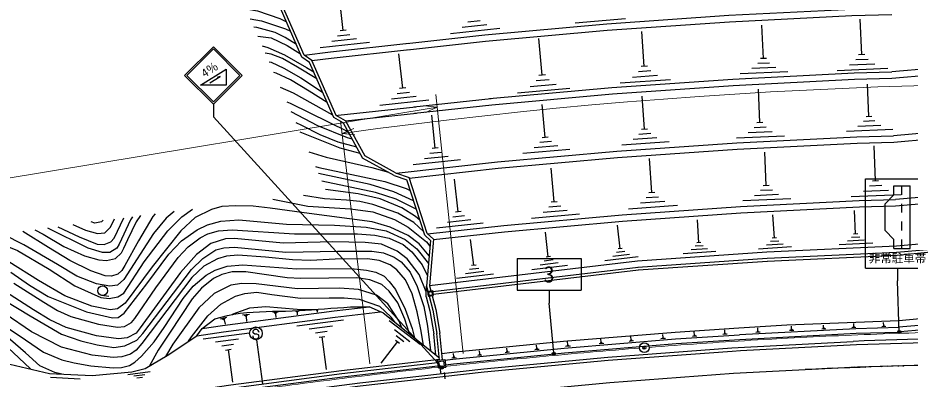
# Model space of a CAD drawing. Units: millimetres, scale not verified. Extents: x 0 to 700000, y -47500 to 447500.
# Drawn here: x 169375 to 309124, y 288934 to 345519 of the extents above; entities that cross this region are included whole.
import ezdxf
from ezdxf.enums import TextEntityAlignment as Align

# ---------------------------------------------------------------- set-up
doc = ezdxf.new("R2010")
doc.units = ezdxf.units.MM
doc.header["$LTSCALE"] = 1000
doc.header["$PDMODE"] = 32
doc.header["$PDSIZE"] = 500
doc.linetypes.add('CHAIN', pattern=[18.5, 12, -1.5, 3.5, -1.5])
doc.layers.add('作業ﾚｲﾔ1', color=7, linetype='Continuous', lineweight=25)
doc.styles.add('ＭＳ ゴシック', font='')
doc.styles.get('ＭＳ ゴシック').set_extended_font_data('MS Gothic')

msp = doc.modelspace()

# ---------------------------------------------------------------- linework, layer by layer
at = {"layer": '作業ﾚｲﾔ1'}
for p, q in [((214222, 339670), (210433, 348254)), ((220314, 343546), (219723, 348952)), ((213860, 339375), (210120, 347849)), ((264531, 345390), (256670, 344686)), ((301544, 339764), (301293, 345299)), ((244843, 343850), (237142, 343007)), ((242833, 344409), (238983, 343988)), ((241786, 345074), (239861, 344863)), ((286145, 339151), (285908, 344374)), ((221364, 342880), (219434, 342668)), ((220797, 343599), (219832, 343493)), ((230289, 341514), (242514, 342852)), ((267491, 337910), (267100, 343406)), ((195499, 336500), (199999, 341000)), ((204499, 336500), (199999, 341000)), ((224429, 341652), (216707, 340807)), ((222414, 342213), (218553, 341790)), ((230397, 340520), (242613, 341857)), ((251507, 336561), (250993, 342305)), ((195853, 336500), (199999, 340646)), ((204146, 336500), (199999, 340646)), ((215423, 338818), (214222, 339670)), ((229650, 334507), (229062, 339879)), ((302038, 339787), (301050, 339742)), ((215061, 338523), (213860, 339375)), ((218854, 329917), (215061, 338523)), ((219206, 330234), (215423, 338818)), ((287111, 338447), (285246, 338363)), ((286611, 339172), (285678, 339130)), ((303593, 338273), (299640, 338093)), ((302568, 339019), (300592, 338929)), ((327041, 338794), (306231, 337062)), ((197999, 335000), (201999, 337500)), ((201999, 337500), (201999, 335000)), ((268528, 337195), (266566, 337055)), ((267982, 337945), (267000, 337875)), ((289977, 337082), (282516, 336744)), ((288078, 337744), (284347, 337574)), ((305605, 337572), (297699, 337213)), ((306260, 336062), (327050, 337794)), ((195500, 336500), (199999, 332000)), ((195853, 336500), (199999, 332354)), ((199464, 335326), (201064, 336326)), ((199999, 332000), (204499, 336500)), ((199999, 332354), (204146, 336500)), ((201064, 336326), (200598, 336182)), ((252606, 335833), (250555, 335649)), ((252020, 336607), (250994, 336515)), ((271584, 335834), (263733, 335275)), ((269566, 336479), (265640, 336200)), ((201999, 335000), (197999, 335000)), ((230129, 334560), (229170, 334455)), ((255830, 334467), (247625, 333733)), ((253705, 335104), (249603, 334737)), ((285589, 329105), (285365, 334371)), ((302670, 330054), (302454, 335127)), ((233739, 332625), (226065, 331785)), ((231736, 333182), (227899, 332762)), ((230693, 333845), (228774, 333635)), ((231377, 331573), (243504, 332901)), ((267514, 328065), (267143, 333262)), ((200000, 332000), (200000, 330000)), ((231486, 330579), (243603, 331906)), ((251967, 326792), (251517, 331942)), ((235683, 290871), (200000, 330000)), ((220340, 329068), (218854, 329917)), ((220673, 329395), (219206, 330234)), ((220673, 329395), (231790, 330612)), ((234749, 325088), (234202, 330265)), ((303123, 330074), (302217, 330035)), ((220340, 329068), (223373, 323561)), ((220673, 329395), (223704, 323893)), ((286059, 329125), (285119, 329085)), ((304544, 328682), (300920, 328528)), ((303607, 329368), (301795, 329291)), ((327129, 328795), (306521, 327066)), ((268495, 327389), (266639, 327256)), ((267978, 328098), (267050, 328032)), ((287534, 327680), (283772, 327520)), ((286561, 328393), (284681, 328313)), ((306386, 328034), (299139, 327726)), ((306550, 326066), (327138, 327795)), ((252951, 326136), (251112, 325976)), ((252427, 326832), (251507, 326752)), ((271385, 326102), (263960, 325573)), ((269476, 326713), (265764, 326448)), ((289446, 327008), (281924, 326688)), ((235751, 324446), (233902, 324250)), ((235211, 325136), (234287, 325039)), ((255839, 324906), (248481, 324263)), ((253935, 325481), (250256, 325159)), ((286573, 319248), (286350, 324501)), ((303701, 319982), (303468, 325457)), ((228321, 320850), (223373, 323561)), ((228506, 321262), (223704, 323893)), ((228639, 321214), (244494, 322950)), ((238681, 323259), (231285, 322478)), ((236754, 323804), (233056, 323413)), ((268681, 318145), (268289, 323497)), ((230665, 320430), (244593, 321954)), ((253396, 316686), (252917, 321951)), ((228321, 320850), (230286, 320141)), ((228506, 321262), (230645, 320490)), ((233102, 311498), (230286, 320141)), ((233494, 311748), (230645, 320490)), ((238353, 315152), (237785, 320262)), ((302154, 306314), (302154, 320314)), ((302154, 320314), (312154, 320314)), ((287042, 319268), (286104, 319228)), ((304712, 319242), (302757, 319159)), ((304190, 320003), (303212, 319961)), ((306563, 317814), (306563, 319214)), ((306563, 319214), (309118, 319214)), ((327218, 318795), (306811, 317070)), ((307808, 317814), (307808, 319214)), ((309118, 309414), (309118, 319214)), ((269693, 317450), (267781, 317310)), ((269159, 318180), (268203, 318110)), ((288513, 317827), (284761, 317668)), ((287543, 318538), (285667, 318458)), ((307711, 317802), (299890, 317470)), ((305723, 318501), (301812, 318335)), ((306563, 317814), (305190, 316414)), ((306840, 316070), (327226, 317795)), ((254405, 316019), (252524, 315848)), ((253866, 316728), (252926, 316643)), ((272672, 316131), (265026, 315571)), ((270705, 316755), (266881, 316475)), ((290421, 317157), (282917, 316838)), ((305190, 312214), (305190, 316414)), ((307808, 315014), (307808, 316414)), ((239347, 314523), (237522, 314320)), ((238809, 315202), (237897, 315101)), ((257362, 314771), (249840, 314087)), ((255413, 315352), (251652, 315010)), ((287862, 311041), (287613, 314660)), ((300583, 311676), (300414, 315349)), ((242247, 313368), (234947, 312556)), ((240341, 313895), (236691, 313489)), ((276045, 310301), (275798, 313892)), ((307808, 312214), (307808, 313614)), ((233494, 311748), (234457, 310847)), ((233553, 311692), (245475, 312997)), ((234451, 310784), (245584, 312003)), ((252454, 308075), (251990, 311974)), ((263720, 309360), (263284, 313028)), ((300911, 311691), (300255, 311661)), ((305190, 312214), (306563, 310814)), ((233102, 311498), (233990, 310668)), ((233990, 310668), (233379, 303513)), ((234457, 310847), (233834, 303553)), ((240770, 306764), (240290, 310802)), ((276365, 310323), (275724, 310279)), ((288543, 310569), (287251, 310480)), ((288185, 311064), (287539, 311019)), ((301943, 310687), (299319, 310566)), ((301263, 311181), (299951, 311121)), ((306563, 309414), (306563, 310814)), ((319924, 310947), (306962, 309751)), ((307808, 309414), (307808, 310814)), ((264437, 308914), (263127, 308758)), ((264047, 309399), (263392, 309321)), ((278715, 308939), (273585, 308586)), ((277397, 309363), (274833, 309187)), ((276721, 309832), (275439, 309744)), ((290553, 309668), (285383, 309313)), ((289225, 310096), (286640, 309919)), ((306962, 309751), (286668, 308815)), ((303280, 310222), (298032, 309980)), ((306563, 309414), (309118, 309414)), ((320016, 309951), (307054, 308755)), ((320056, 309513), (307094, 308317)), ((247579, 307855), (257579, 307855)), ((247579, 307855), (247579, 302855)), ((253216, 307601), (251824, 307436)), ((252802, 308117), (252105, 308034)), ((257579, 307855), (257579, 302855)), ((266527, 308100), (261287, 307477)), ((265154, 308468), (262535, 308157)), ((286668, 308815), (266423, 307425)), ((286737, 307817), (266491, 306428)), ((307008, 308752), (286714, 307816)), ((307028, 308313), (286735, 307376)), ((266423, 307425), (233834, 303553)), ((266541, 306432), (234344, 302607)), ((241560, 306273), (240117, 306102)), ((241130, 306807), (240409, 306721)), ((255437, 306735), (249867, 306074)), ((253978, 307127), (251193, 306796)), ((286767, 307378), (266521, 305989)), ((302154, 306314), (312154, 306314)), ((307154, 306314), (307154, 304314)), ((266592, 305995), (234396, 302170)), ((243860, 305376), (238091, 304691)), ((242349, 305782), (239465, 305439)), ((233318, 301808), (233379, 303513)), ((233379, 303513), (233592, 302719)), ((233834, 303553), (234043, 302772)), ((307412, 296318), (307154, 304314)), ((183607, 301904), (182491, 302049)), ((233526, 302711), (234320, 302805)), ((233526, 302711), (233620, 301916)), ((233620, 301916), (234415, 302011)), ((233693, 302579), (234189, 302638)), ((233693, 302579), (233752, 302083)), ((233752, 302083), (234248, 302142)), ((233801, 301938), (234389, 299748)), ((234189, 302638), (234248, 302142)), ((234253, 301991), (234829, 299844)), ((234320, 302805), (234415, 302011)), ((247579, 302855), (257579, 302855)), ((252579, 302855), (252579, 300855)), ((233318, 301808), (233900, 299641)), ((253304, 293039), (252579, 300855)), ((204542, 299008), (205634, 299127)), ((209297, 299417), (210171, 299466)), ((209520, 299342), (209957, 299367)), ((209634, 299261), (209853, 299273)), ((209694, 299177), (209803, 299183)), ((209749, 299180), (209783, 298568)), ((212791, 299613), (213418, 299648)), ((212951, 299559), (213265, 299576)), ((213033, 299500), (213190, 299509)), ((213076, 299440), (213154, 299444)), ((213115, 299442), (213139, 299003)), ((216028, 299793), (216427, 299816)), ((216130, 299759), (216330, 299770)), ((216182, 299722), (216282, 299728)), ((216209, 299683), (216259, 299686)), ((216234, 299685), (216250, 299406)), ((221449, 300238), (224412, 300262)), ((226153, 299458), (224412, 300262)), ((226585, 299305), (226153, 299458)), ((226585, 299305), (235392, 292281)), ((233900, 299641), (234516, 296025)), ((234389, 299748), (235012, 296092)), ((234829, 299844), (235458, 296153)), ((307336, 298115), (320131, 299327)), ((198233, 296870), (200242, 298364)), ((201133, 298382), (202096, 298623)), ((201398, 298346), (201880, 298467)), ((201543, 298280), (201784, 298340)), ((201627, 298199), (201748, 298229)), ((201687, 298214), (201857, 297540)), ((204827, 298928), (205373, 298988)), ((204976, 298834), (205249, 298864)), ((205056, 298732), (205192, 298747)), ((205124, 298740), (205207, 297975)), ((213056, 297299), (220391, 298248)), ((227541, 298132), (232360, 294406)), ((304990, 297335), (304971, 297785)), ((327357, 298796), (307348, 297066)), ((327401, 298047), (307562, 296331)), ((197413, 295740), (198233, 296870)), ((214984, 296803), (218652, 297277)), ((215996, 296188), (217830, 296425)), ((228373, 296718), (230783, 294856)), ((275358, 295846), (275323, 296351)), ((280117, 296144), (280082, 296644)), ((285657, 296281), (284961, 296233)), ((285478, 296339), (285130, 296314)), ((285386, 296402), (285212, 296390)), ((285338, 296469), (285251, 296463)), ((285294, 296466), (285261, 296953)), ((290912, 296579), (290234, 296532)), ((290738, 296635), (290399, 296612)), ((290648, 296697), (290479, 296686)), ((290601, 296762), (290516, 296756)), ((290559, 296759), (290526, 297234)), ((295896, 296808), (295275, 296781)), ((295738, 296863), (295428, 296850)), ((295658, 296922), (295503, 296915)), ((295616, 296982), (295539, 296979)), ((295578, 296981), (295559, 297415)), ((300620, 297013), (299991, 296986)), ((300460, 297069), (300146, 297056)), ((300379, 297129), (300221, 297122)), ((300337, 297190), (300258, 297187)), ((300297, 297188), (300279, 297628)), ((305320, 297155), (304676, 297128)), ((305156, 297213), (304835, 297199)), ((305073, 297274), (304912, 297267)), ((305030, 297336), (304950, 297333)), ((192786, 292654), (197413, 295740)), ((198418, 295264), (205670, 296202)), ((200325, 294773), (203951, 295242)), ((206260, 296113), (206160, 296231)), ((206504, 295974), (206260, 296113)), ((206805, 295971), (206504, 295974)), ((207740, 288175), (206794, 295111)), ((207050, 295859), (206805, 295971)), ((207156, 295723), (207050, 295859)), ((216549, 295513), (217466, 295632)), ((217008, 295573), (217672, 290438)), ((228532, 295056), (229134, 294590)), ((228603, 295771), (229808, 294840)), ((234846, 292716), (234516, 296025)), ((235427, 291926), (235012, 296092)), ((235874, 291978), (235458, 296153)), ((260746, 294711), (260700, 295226)), ((265820, 294913), (265112, 294850)), ((265637, 294968), (265283, 294937)), ((265542, 295031), (265365, 295016)), ((265447, 295094), (265403, 295590)), ((265492, 295098), (265403, 295091)), ((270784, 295281), (270096, 295234)), ((270607, 295338), (270263, 295314)), ((270516, 295401), (270344, 295389)), ((270469, 295467), (270383, 295461)), ((270426, 295464), (270392, 295945)), ((275734, 295655), (275013, 295605)), ((275548, 295715), (275188, 295690)), ((275453, 295780), (275273, 295768)), ((275403, 295849), (275313, 295843)), ((280489, 295954), (279775, 295905)), ((280305, 296013), (279948, 295988)), ((280211, 296078), (280033, 296066)), ((280162, 296147), (280072, 296140)), ((201325, 294165), (203138, 294400)), ((201872, 293499), (202779, 293616)), ((202325, 293557), (202982, 288481)), ((228833, 294823), (226225, 291450)), ((246008, 293312), (245961, 293777)), ((251027, 293604), (250322, 293541)), ((250844, 293659), (250492, 293628)), ((250750, 293721), (250574, 293706)), ((250656, 293784), (250612, 294277)), ((250700, 293788), (250612, 293780)), ((255905, 294105), (255162, 294039)), ((255713, 294163), (255341, 294130)), ((255613, 294229), (255428, 294213)), ((255560, 294299), (255467, 294291)), ((255514, 294295), (255468, 294815)), ((261134, 294522), (260397, 294457)), ((260943, 294580), (260575, 294547)), ((260844, 294645), (260660, 294629)), ((260792, 294715), (260700, 294706)), ((281218, 293840), (300218, 294842)), ((189336, 290613), (192786, 292654)), ((238012, 292295), (237343, 292227)), ((237838, 292345), (237504, 292311)), ((237748, 292404), (237581, 292387)), ((237658, 292462), (237610, 292931)), ((237699, 292466), (237616, 292458)), ((242064, 292714), (241398, 292646)), ((241891, 292764), (241558, 292730)), ((241801, 292822), (241634, 292805)), ((241711, 292880), (241663, 293347)), ((241753, 292884), (241669, 292876)), ((246361, 293147), (245697, 293079)), ((246188, 293196), (245856, 293163)), ((246098, 293254), (245932, 293238)), ((246050, 293317), (245967, 293308)), ((168145, 291295), (174317, 289833)), ((235049, 291882), (236241, 292021)), ((235049, 291882), (235189, 290690)), ((235189, 290690), (236380, 290829)), ((235271, 291706), (236065, 291799)), ((235271, 291706), (235364, 290912)), ((235364, 290912), (236158, 291005)), ((235486, 290725), (235603, 289732)), ((236065, 291799), (236158, 291005)), ((236241, 292021), (236380, 290829)), ((296949, 290613), (297073, 290704)), ((297752, 290645), (297841, 290711)), ((299531, 290714), (299658, 290807)), ((300330, 290743), (300475, 290850)), ((302102, 290806), (302246, 290912)), ((302897, 290833), (303037, 290936)), ((304665, 290893), (304794, 290988)), ((305458, 290918), (305585, 291012)), ((307218, 290972), (307343, 291064)), ((307997, 290987), (308134, 291088)), ((174317, 289833), (181036, 289484)), ((181036, 289484), (187222, 290079)), ((186597, 289674), (190120, 290153)), ((187222, 290079), (189336, 290613)), ((187525, 289441), (189287, 289681)), ((236292, 289007), (236175, 290000)), ((294365, 290511), (294390, 290529)), ((295169, 290544), (295207, 290572)), ((174483, 289222), (179143, 288981)), ((188014, 289149), (188894, 289269))]:
    msp.add_line(p, q, dxfattribs=at)
at = {"layer": '作業ﾚｲﾔ1', "lineweight": 13}
for p, q in [((239127, 292969), (234820, 333524)), ((235031, 331535), (69964, 304233)), ((235031, 331535), (233041, 331730)), ((233210, 330709), (235031, 331535)), ((224497, 291313), (219932, 329409)), ((222013, 328199), (220170, 327423)), ((220170, 327423), (222154, 327173))]:
    msp.add_line(p, q, dxfattribs=at)
at = {"layer": '作業ﾚｲﾔ1'}
for points in [[(205060, 346930), (206899, 346613), (210399, 345421), (211430, 344880)], [(242514, 342852), (261612, 344562), (280748, 345914), (299973, 346884), (305941, 347057)], [(205750, 345366), (207538, 345064), (211287, 343816), (212077, 343416)], [(242613, 341857), (261692, 343565), (280808, 344916), (300013, 345885), (306236, 346066)], [(213000, 341325), (211241, 342416), (209676, 343212), (206829, 344002), (206335, 344041)], [(206948, 342652), (209061, 342395), (211536, 341191), (213634, 339887)], [(207628, 341113), (208549, 340849), (211160, 339718), (214563, 337747), (215710, 337051)], [(214222, 339670), (218354, 340207), (230593, 341547)], [(216197, 335946), (213158, 337769), (210831, 339133), (209064, 339852), (208127, 339982)], [(215423, 338818), (218472, 339214), (230702, 340553)], [(208734, 338606), (209030, 338553), (211032, 337664), (213718, 336102), (217112, 333869)], [(217817, 332272), (214999, 334051), (212083, 335821), (209841, 336842), (209467, 336947)], [(243229, 332876), (262411, 334594), (281352, 335932), (300371, 336892), (306231, 337062)], [(243603, 331906), (262491, 333597), (281412, 334933), (300410, 335892), (306260, 336062)], [(210464, 334687), (212470, 333792), (218670, 330334)], [(211483, 332380), (212009, 332151), (221056, 327698), (221103, 327683)], [(219206, 330234), (219542, 330278), (231681, 331607)], [(221756, 326497), (220997, 326709), (216366, 328591), (212179, 330803)], [(212909, 329149), (213823, 328730), (216646, 327240), (219509, 326078), (222399, 325330)], [(222984, 324267), (219835, 325092), (213595, 327596)], [(244494, 322950), (263209, 324625), (281956, 325949), (300768, 326899), (306521, 327066)], [(244593, 321954), (263289, 323628), (282017, 324951), (300807, 325900), (306550, 326066)], [(214941, 324547), (217675, 323688), (224836, 322077), (227404, 321352)], [(215969, 322218), (216516, 322095), (226868, 319894), (230190, 318815), (230828, 318477)], [(231360, 316845), (228267, 318276), (224571, 319440), (216447, 321134)], [(231792, 315520), (231766, 315539), (228635, 317118), (225374, 318178), (216980, 319928)], [(232935, 312009), (231380, 313466), (228871, 314904), (224946, 316289), (222956, 316755), (220868, 316952), (217377, 317197), (214123, 317704)], [(232349, 313808), (231628, 314432), (229488, 315747), (226142, 317149), (222656, 317942), (217555, 318625)], [(233785, 308266), (232240, 310101), (230483, 311407), (227707, 312763), (224864, 313578), (214219, 314972), (208869, 315705), (206219, 316011), (203472, 316060), (201347, 315955), (199692, 315523), (197162, 314230), (194880, 312152), (190425, 306512), (186160, 300849), (185008, 299933), (183839, 299798), (180968, 300387), (176747, 301962), (172633, 304392), (167942, 307329)], [(209308, 317107), (214802, 316049), (221466, 315587), (224996, 315146), (228367, 313945), (230521, 312743), (233368, 310420), (233913, 309769)], [(245494, 312999), (264007, 314657), (282561, 315967), (301165, 316906), (306811, 317070)], [(245584, 312003), (264087, 313660), (282621, 314969), (301205, 315907), (306840, 316070)], [(163675, 311123), (164923, 310837), (169311, 309062), (174260, 306144), (178289, 303545), (182349, 301709), (183673, 301543), (185050, 301806), (185983, 302404), (189168, 307308), (192844, 312151), (195067, 314364), (196707, 315544)], [(193881, 315194), (192621, 314159), (190602, 311728), (185951, 304516), (184961, 303656), (183785, 303471), (181719, 303844), (178610, 305089), (175569, 306887), (170319, 309958), (167109, 311607)], [(190905, 314825), (190503, 314423), (188249, 310617), (186125, 306730), (185645, 305960), (185050, 305396), (184048, 305061), (183033, 305137), (180820, 305873), (177502, 307501), (174176, 309578), (170133, 312034)], [(188590, 314538), (187916, 313597), (186564, 310764), (185930, 309374), (185558, 308654), (184684, 307805)], [(168251, 305694), (171198, 303665), (174111, 301870), (180149, 299467), (184195, 298540), (185099, 298606), (186002, 299272), (189584, 303871), (193002, 308490), (194982, 310606), (197439, 312343), (199068, 313085), (201192, 313688), (203970, 313890), (211439, 313212), (218971, 313037), (223927, 312737), (227057, 312167), (230025, 310812), (231888, 309328), (233681, 307051)], [(187313, 314379), (187032, 313899), (185252, 310097), (184888, 309440), (183806, 308770), (182653, 308761), (180372, 309468), (174071, 312589)], [(175661, 312813), (178989, 311212), (181793, 310082), (182871, 309999), (183952, 310451), (184459, 311027), (185983, 314214)], [(177970, 313139), (179953, 312267), (181871, 311733), (182973, 311839), (183894, 312758), (184500, 314031)], [(182763, 313815), (182482, 313548), (181437, 313385), (180877, 313549)], [(168738, 303959), (173428, 301010), (175568, 299695), (177691, 298752), (182021, 297534), (184969, 297050), (186077, 297206), (187160, 297786), (187688, 298422), (190966, 303251), (194463, 307988), (196052, 309642), (197920, 311069), (199148, 311669), (200807, 312139), (202940, 312307), (212721, 311685), (222580, 311692), (225310, 311504), (227552, 311006), (229733, 310018), (231061, 308856), (232693, 306851), (233517, 305125)], [(172037, 312302), (173343, 311624), (176562, 309714), (179834, 308232), (182062, 307621), (183266, 307522), (184684, 307805)], [(233348, 302629), (232207, 305314), (230348, 307757), (228770, 308964), (226346, 310059), (223755, 310331), (218648, 310446), (210936, 310209), (203286, 310973), (201872, 310933), (199604, 310194), (197364, 308456), (194849, 305640), (188532, 296976), (187905, 296160), (186495, 295429), (185128, 295242), (181669, 295738), (176963, 297016), (174361, 298223), (171802, 299782), (167419, 302617)], [(167077, 301420), (171303, 298861), (176191, 295963), (179264, 294940), (181810, 294302), (184386, 293917), (186141, 294132), (187986, 295064), (188947, 296093), (196562, 306129), (198348, 307822), (200373, 309178), (201630, 309507), (203305, 309591), (211339, 308817), (219427, 308994), (224800, 308961), (226624, 308695), (228335, 308047), (229398, 307326), (230793, 305683), (231896, 303437), (232939, 300304), (233541, 297227), (233993, 293397)], [(232889, 294277), (232467, 296722), (231939, 299471), (231129, 302319), (230069, 304496), (228726, 306043), (227674, 306852), (225962, 307500), (224142, 307792), (219080, 307747), (215276, 307533), (212403, 307598), (208172, 308063), (203853, 308334), (202042, 308190), (200650, 307802), (198522, 306650), (196606, 304845), (188776, 294518), (187918, 293488), (187007, 292861), (185674, 292440), (184316, 292328), (181030, 292675), (176199, 293969), (171502, 296345), (167375, 299186)], [(166737, 297668), (170580, 295118), (173407, 293143), (176269, 291967), (178195, 291497), (180826, 291040), (184307, 290720), (185595, 290776), (186849, 291079), (187681, 291588), (188734, 292543), (190717, 294786), (192288, 297017), (195275, 301562), (196807, 303479), (198858, 305241), (200296, 305994), (202165, 306604), (204629, 306858), (213064, 306225), (221583, 306259), (223986, 306023), (225418, 305703), (226747, 305064), (227540, 304237), (228521, 302965), (230059, 299898), (231130, 296889), (231489, 295393)], [(230703, 296020), (229976, 298311), (228862, 300878), (227542, 302716), (226392, 303754), (224499, 304489), (222489, 304804), (213708, 304714), (211541, 304793), (205066, 305743), (202955, 305751), (201302, 305332), (200005, 304689), (198153, 303183), (196665, 301516), (193102, 296149), (191349, 293493), (190014, 291014)], [(229532, 296954), (229110, 298036), (227298, 300754), (225546, 302110), (222711, 302988), (219725, 303170), (213187, 303105), (206685, 303841), (204456, 303928), (202754, 303630), (200096, 302340), (197731, 300106), (193654, 294419), (192497, 292483)], [(196113, 294873), (196591, 295585), (199148, 298843), (201172, 300698), (203440, 301947), (204901, 302365), (206779, 302539), (209168, 302189), (213639, 301592), (218126, 301645), (220498, 301668), (222839, 301452), (226032, 300368)], [(197413, 295740), (201563, 296342), (219051, 298634), (226153, 299458)], [(198233, 296870), (201427, 297333), (218928, 299626), (224412, 300262)], [(200242, 298364), (201225, 298648), (202215, 298879), (203208, 299099), (204209, 299255), (205214, 299382), (206228, 299448), (207243, 299503), (208261, 299534), (209279, 299560), (210298, 299583), (211317, 299603), (212336, 299622), (213351, 299673), (214365, 299731), (215377, 299806), (216389, 299881), (217401, 299956), (218413, 300027), (219425, 300099), (220437, 300169), (221449, 300238)], [(202891, 299029), (203092, 299155), (205706, 300093), (208231, 300326), (213109, 299908), (216070, 299858)], [(228502, 297776), (227866, 298639), (226032, 300368)], [(282310, 296954), (289824, 297432), (307336, 298115)], [(235777, 292953), (237394, 293141), (254842, 294880), (272320, 296318), (282310, 296954)], [(282384, 295904), (300620, 296866), (307390, 297068)], [(282424, 295155), (300650, 296117), (307412, 296318)], [(176274, 289731), (175186, 289956), (172823, 291031), (170577, 293036), (167463, 295789)], [(236252, 291921), (237510, 292067), (254940, 293805), (272399, 295241), (282378, 295876)], [(236340, 291176), (237590, 291321), (255008, 293058), (272453, 294493), (282425, 295127)], [(282534, 293409), (300723, 294368), (320228, 294950)], [(70250, 261892), (88249, 265655), (126565, 273177), (145768, 276688), (165005, 279995), (184280, 283065), (203594, 285871), (222947, 288382), (242338, 290567), (261764, 292396), (281218, 293840)], [(171338, 290539), (169521, 292274), (167863, 293861)], [(70353, 261403), (88349, 265165), (126657, 272685), (145855, 276196), (165087, 279501), (184356, 282571), (203663, 285376), (223007, 287885), (242389, 290069), (261806, 291898), (281252, 293341), (282528, 293408)], [(71069, 257977), (89043, 261734), (127312, 269247), (146466, 272750), (165659, 276048), (184882, 279111), (204139, 281908), (223428, 284410), (242749, 286588), (262099, 288410), (281474, 289848), (300867, 290871), (320332, 291452)], [(168081, 282781), (185377, 285508), (202712, 288021), (220081, 290297), (235412, 292075)], [(168159, 282288), (185451, 285014), (202780, 287525), (220142, 289801), (235090, 291534)], [(168237, 281794), (185526, 284519), (202848, 287030), (220203, 289305), (235148, 291038)]]:
    msp.add_lwpolyline(points, dxfattribs=at)
at = {"layer": '作業ﾚｲﾔ1', "linetype": 'CHAIN', "lineweight": 13}
for points in [[(307421, 296113), (308920, 296162), (309920, 296193), (310919, 296223), (311919, 296252), (312919, 296279), (313918, 296305), (314918, 296330), (315918, 296354), (316917, 296377), (317917, 296398), (318917, 296418), (320183, 296442)], [(268236, 293915), (269233, 293992), (270230, 294068), (271227, 294143), (272224, 294217), (273222, 294289), (274219, 294361), (275217, 294431), (276214, 294501), (277212, 294569), (278210, 294637), (279208, 294703), (280205, 294768), (281203, 294832), (282201, 294895), (283199, 294957), (284198, 295018), (285196, 295078), (286194, 295137), (287442, 295209)], [(287442, 295209), (288940, 295292), (289938, 295346), (290937, 295400), (291935, 295452), (292934, 295503), (293933, 295553), (294932, 295602), (295931, 295649), (296929, 295696), (297928, 295741), (298927, 295785), (299927, 295828), (300926, 295870), (301925, 295911), (302924, 295950), (303923, 295988), (304923, 296025), (305922, 296061), (307421, 296113)], [(247567, 292091), (249059, 292237), (250055, 292333), (251050, 292429), (252046, 292523), (253041, 292616), (254037, 292708), (255033, 292800), (256029, 292890), (257025, 292979), (258021, 293068), (259017, 293155), (260013, 293241), (261010, 293327), (262006, 293411), (263003, 293494), (263999, 293577), (264996, 293658), (265993, 293738), (266740, 293798)], [(227682, 289944), (229172, 290117), (230166, 290232), (231159, 290346), (232153, 290458), (233147, 290570), (234140, 290681), (235134, 290792), (236128, 290901), (237122, 291009), (238117, 291117), (239111, 291223), (240105, 291329), (241100, 291433), (242095, 291537), (243089, 291640), (244084, 291742), (245079, 291843), (246074, 291943), (247567, 292091)], [(207839, 287447), (209326, 287646), (210317, 287777), (211309, 287908), (212300, 288037), (213292, 288166), (214284, 288295), (215275, 288422), (216267, 288549), (217259, 288674), (218252, 288799), (219244, 288923), (220236, 289046), (221229, 289169), (222221, 289290), (223214, 289411), (224207, 289531), (225200, 289650), (226193, 289768), (227682, 289944)]]:
    msp.add_lwpolyline(points, dxfattribs=at)
at = {"layer": '作業ﾚｲﾔ1'}
for centre, radius in [((182650, 302785), 750), ((206659, 296102), 1000), ((307412, 296318), 150), ((307412, 296318), 120), ((307412, 296318), 90), ((307412, 296318), 60), ((307412, 296318), 30), ((267488, 293857), 750), ((253317, 292889), 150), ((253317, 292889), 120), ((253317, 292889), 90), ((253317, 292889), 60), ((253317, 292889), 30), ((235784, 290760), 150), ((235784, 290760), 120), ((235784, 290760), 90), ((235784, 290760), 60), ((235784, 290760), 30)]:
    msp.add_circle(centre, radius, dxfattribs=at)
at = {"layer": '作業ﾚｲﾔ1', "lineweight": 13}
msp.add_arc((334497, -503430), 838682, 73.31378, 97.83478, dxfattribs=at)
at = {"layer": '作業ﾚｲﾔ1'}
for centre, radius, start, end in [((206660, 296227), 500, 359.55488, 179.55488), ((206656, 295727), 500, 179.55488, 359.55488), ((334474, -503423), 799000, 90.50568, 92.45723), ((340244, -807987), 1099456, 91.04067, 92.47874)]:
    msp.add_arc(centre, radius, start, end, dxfattribs=at)
for p in [(307412, 296318), (267488, 293857), (253317, 292889), (235784, 290760)]:
    msp.add_point(p, dxfattribs=at)

# ---------------------------------------------------------------- texts
at = {"layer": '作業ﾚｲﾔ1', "style": 'ＭＳ ゴシック'}
msp.add_text('4％', height=1320, rotation=32.005, dxfattribs=at).set_placement((199999, 336500), align=Align.BOTTOM_CENTER)
for s, height, p in [('非常駐車帯', 1320, (307154, 307864)), ('3', 2566, (252579, 305355))]:
    msp.add_text(s, height=height, dxfattribs=at).set_placement(p, align=Align.MIDDLE_CENTER)

doc.saveas('drawing.dxf')
